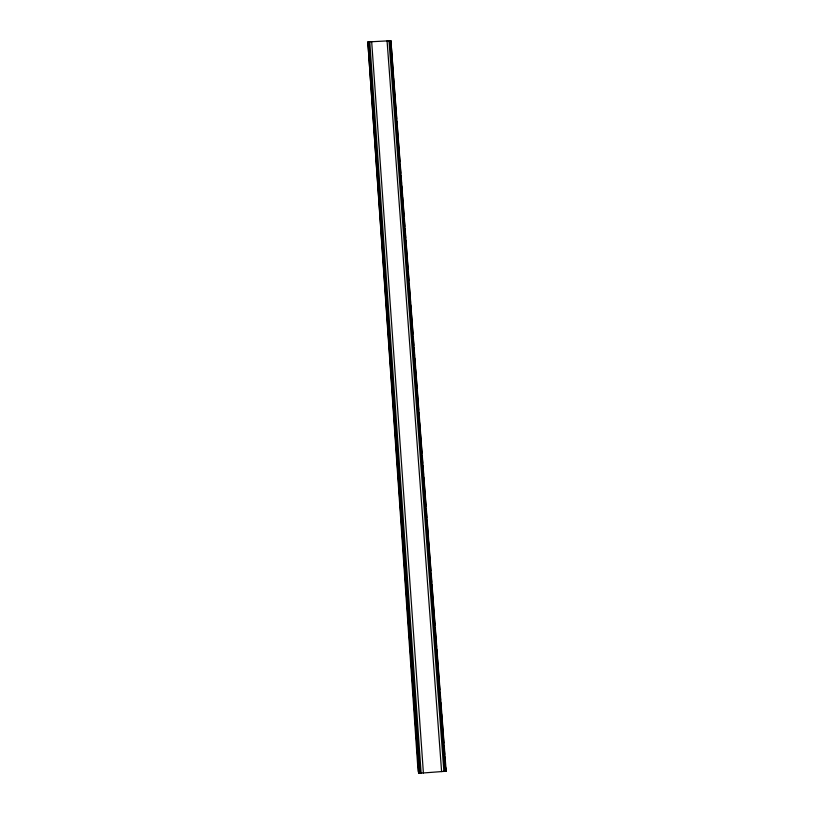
<?xml version="1.0" encoding="UTF-8"?>
<svg xmlns="http://www.w3.org/2000/svg" width="814" height="814" viewBox="0 0 814 814"><rect width="100%" height="100%" fill="white"/><g stroke="black" fill="none" stroke-linecap="round" stroke-linejoin="round"><path stroke-width="1.22" d="M390.913 40.7L446.164 771.234L418.834 773.3L418.06 770.99L367.836 41.941L390.913 40.7L393.386 75.722M446.164 771.234L445.634 767.053M393.569 78.256L396.632 118.773M396.825 121.306L398.26 140.293M398.453 142.826L399.888 161.823M400.081 164.357L400.753 173.219M400.946 175.753L401.516 183.343M401.709 185.877L402.381 194.739M402.574 197.273L404.009 216.27M404.192 218.803L404.772 226.394M404.965 228.927L405.637 237.79M405.82 240.323L407.254 259.32M407.448 261.854L408.028 269.444M408.221 271.978L408.882 280.84M409.076 283.374L410.51 302.37M410.704 304.894L411.274 312.495M411.467 315.028L412.138 323.891M412.332 326.424L412.902 334.025M413.095 336.548L413.766 345.421M413.96 347.944L414.529 355.545M414.723 358.079L415.394 366.941M415.588 369.475L416.158 377.075M416.351 379.599L417.022 388.461M417.216 390.995L418.65 409.991M418.844 412.525L419.413 420.116M419.607 422.649L420.278 431.512M420.462 434.045L421.906 453.042M422.09 455.575L422.67 463.166M422.863 465.7L423.524 474.562M423.718 477.096L425.152 496.092M425.346 498.626L425.926 506.216M426.109 508.75L426.78 517.612M426.974 520.146L428.408 539.143M428.602 541.676L429.171 549.267M429.365 551.8L430.036 560.663M430.23 563.196L430.799 570.797M430.993 573.331L431.664 582.193M431.858 584.727L433.292 603.713M433.486 606.247L434.055 613.848M434.249 616.381L434.92 625.244M435.103 627.777L436.548 646.764M436.731 649.297L437.311 656.898M437.505 659.432L438.166 668.294M438.359 670.828L439.794 689.814M439.987 692.348L440.567 699.948M440.75 702.472L441.422 711.344M441.615 713.868L443.05 732.865M443.243 735.398L443.813 742.999M444.006 745.522L444.678 754.395M444.871 756.918L445.441 764.519M389.947 40.751L445.024 771.316M388.99 40.802L443.884 771.407M387.067 40.904L441.605 771.58M371.683 41.738L423.392 772.954M369.76 41.84L421.113 773.127M368.803 41.89L419.973 773.219M367.836 41.941L418.834 773.3"/></g></svg>
